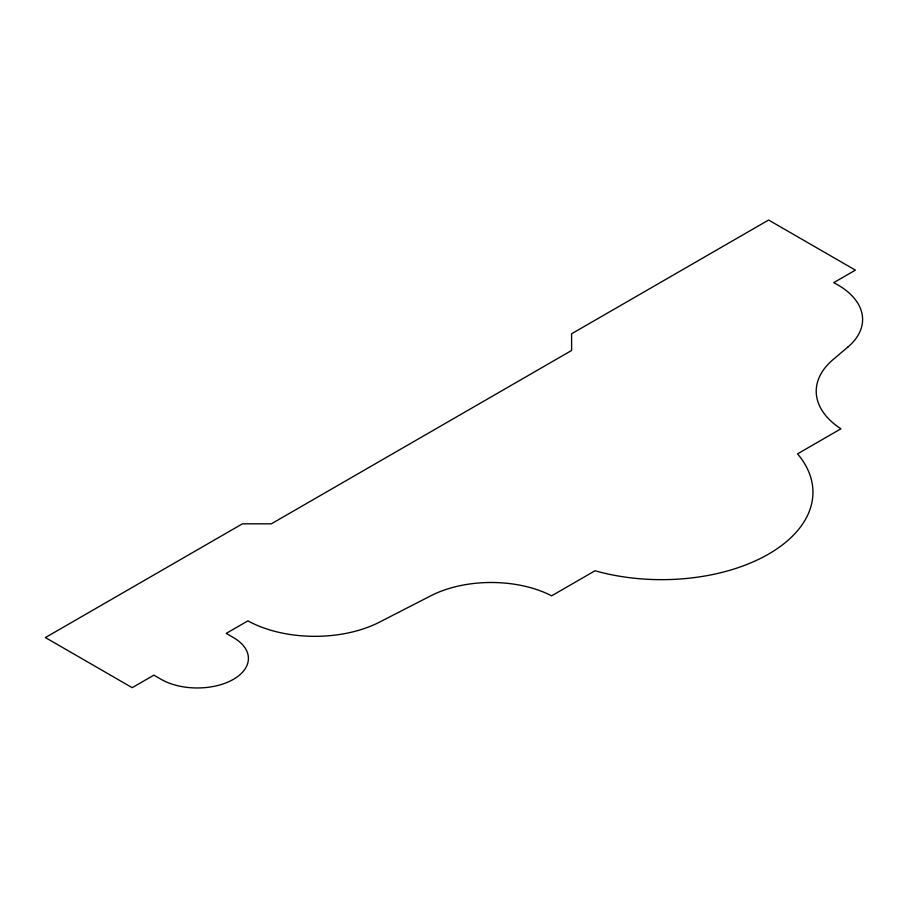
<?xml version="1.0" encoding="UTF-8"?>
<svg xmlns="http://www.w3.org/2000/svg" width="908" height="908" viewBox="0 0 908 908"><rect width="100%" height="100%" fill="white"/><g stroke="black" fill="none" stroke-linecap="round" stroke-linejoin="round"><path stroke-width="1.36" d="M847.834 347.094L833.272 359.398A97.871 56.512 0 0 0 840.933 428.803L797.542 453.852A151.375 87.395 0 0 1 768.611 554.062A151.375 87.395 0 0 1 595.035 570.769L551.644 595.818A90.675 52.358 0 0 0 430.971 595.716L379.43 622.162A97.156 56.092 0 0 1 247.895 620.868L226.206 633.398L233.435 637.575A51.143 29.521 0 0 1 233.435 679.32A51.143 29.521 0 0 1 161.113 679.32L153.883 675.143L132.182 687.674L45.4 637.575L242.413 523.825L271.344 523.825L571.597 350.477L571.597 333.781L768.611 220.031L855.393 270.13L833.703 282.66A84.819 48.964 0 0 1 847.834 347.094"/></g></svg>
